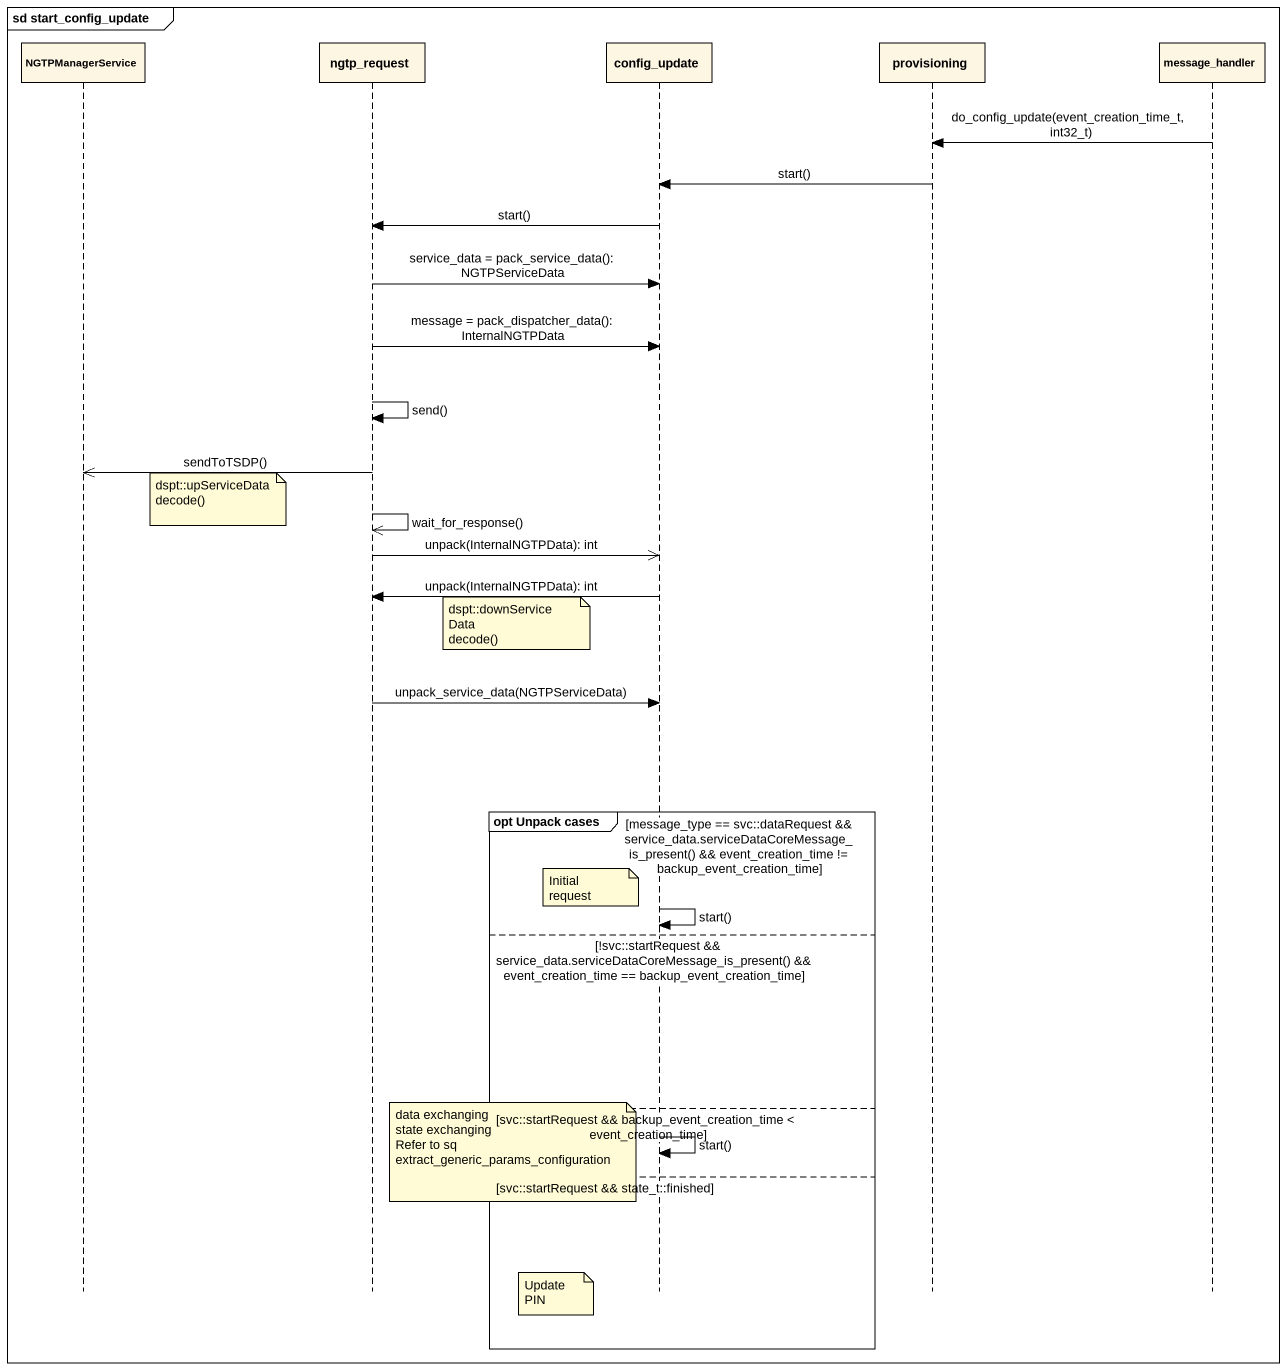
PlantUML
@startuml
mainframe sd start_config_update
hide footbox
participant NGTPManagerService
participant ngtp_request
participant config_update
participant provisioning
participant message_handler

message_handler -> provisioning : do_config_update(event_creation_time_t, int32_t)
provisioning -> config_update : start()
config_update -> ngtp_request : start()
ngtp_request -> config_update : service_data = pack_service_data(): NGTPServiceData
ngtp_request -> config_update : message = pack_dispatcher_data(): InternalNGTPData
ngtp_request -> ngtp_request : send()
ngtp_request ->> NGTPManagerService : sendToTSDP()
note right of NGTPManagerService
  dspt::upServiceData
  decode()
end note
ngtp_request ->> ngtp_request : wait_for_response()
ngtp_request ->> config_update : unpack(InternalNGTPData): int
config_update -> ngtp_request : unpack(InternalNGTPData): int
note left of config_update
  dspt::downServiceData
  decode()
end note
ngtp_request -> config_update : unpack_service_data(NGTPServiceData)
group opt Unpack cases [message_type == svc::dataRequest && service_data.serviceDataCoreMessage_is_present() && event_creation_time != backup_event_creation_time]
  note left of config_update : Initial request
  config_update -> config_update : start()
else !svc::startRequest && service_data.serviceDataCoreMessage_is_present() && event_creation_time == backup_event_creation_time
else svc::startRequest && backup_event_creation_time < event_creation_time
  config_update -> config_update : start()
  note right of ngtp_request
    data exchanging
    state exchanging
    Refer to sq extract_generic_params_configuration
  end note
else svc::startRequest && state_t::finished
  note left of config_update : Update PIN
end
@enduml
